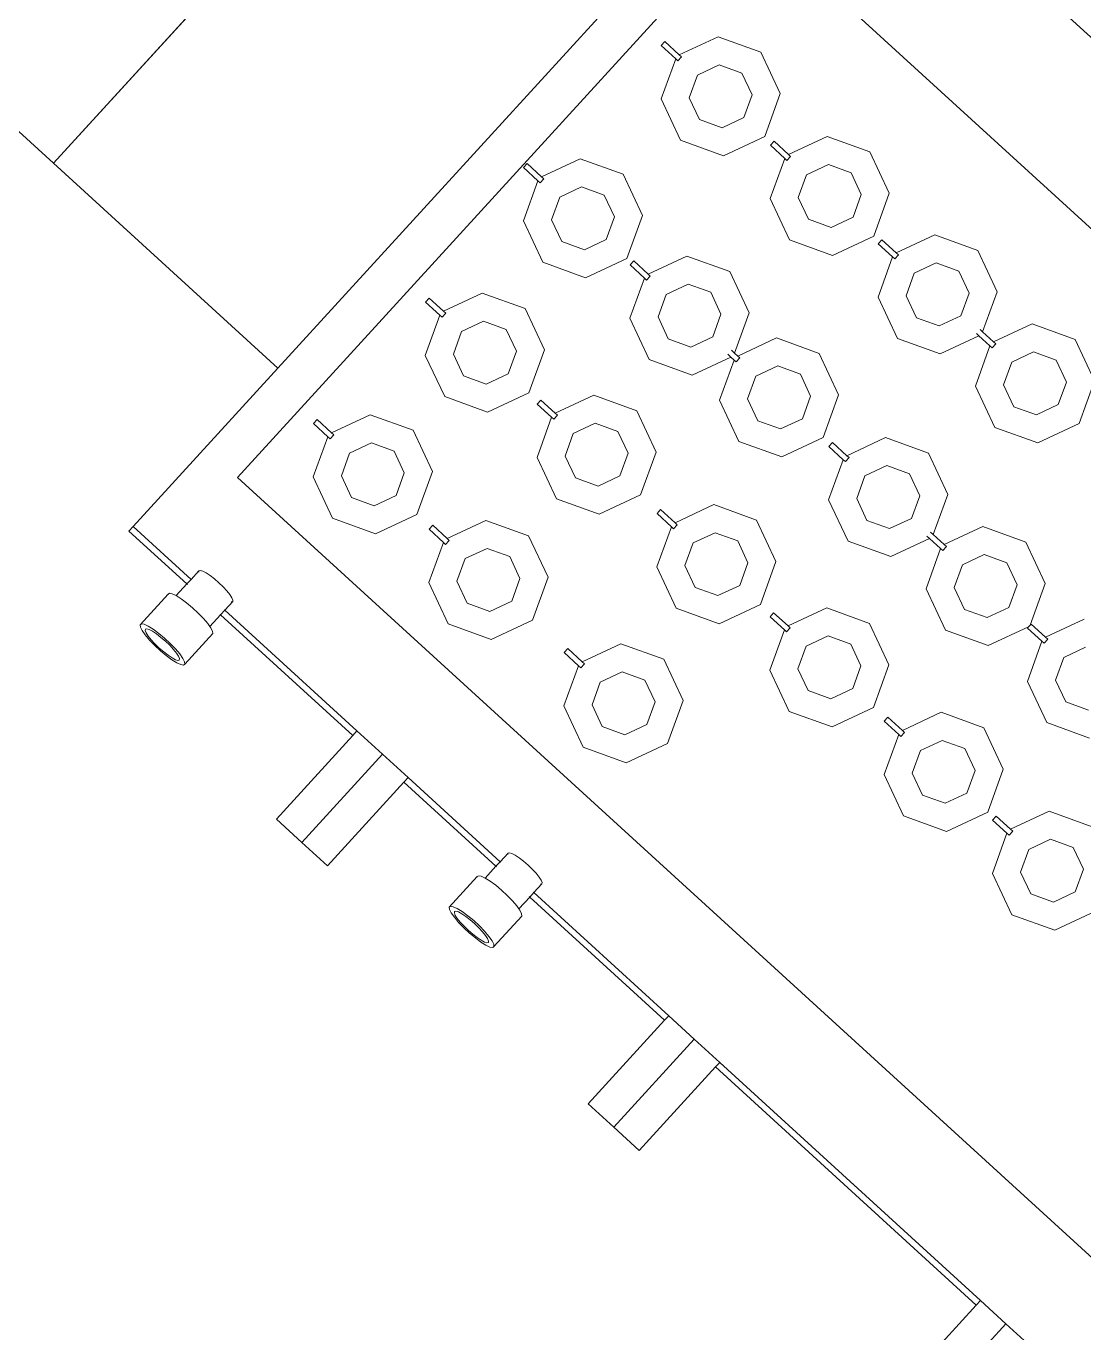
# Model space of a CAD drawing. Header units: metres. Extents: x 750 to 3116, y -341 to 1465.
# Drawn here: x 1590.05 to 1590.651, y 33.604 to 34.346 of the extents above; entities that cross this region are included whole.
import ezdxf

# ---------------------------------------------------------------- set-up
doc = ezdxf.new("R2010")
doc.units = ezdxf.units.M
doc.layers.add('Furniture', color=44, linetype='Continuous', lineweight=5)

# ---------------------------------------------------------------- blocks, each defined once
blk = doc.blocks.new('coffee counter')
at = {"layer": 'Furniture'}
for p, q in [((11493473.72322, 4446057.2269), (11493473.72322, 4446057.15904)), ((11493473.74287, 4446057.2269), (11493473.74287, 4446057.16254)), ((11493473.94357, 4446057.2269), (11493473.94357, 4446057.16254)), ((11493473.96322, 4446057.2269), (11493473.94357, 4446057.2269)), ((11493473.96322, 4446057.2269), (11493473.96322, 4446057.15904)), ((11493473.96322, 4446057.2269), (11493473.98287, 4446057.2269)), ((11493473.98287, 4446057.2269), (11493473.98287, 4446057.16254)), ((11493474.18357, 4446057.2269), (11493474.18357, 4446057.16254)), ((11493474.20322, 4446057.2269), (11493474.18357, 4446057.2269)), ((11493474.20322, 4446057.2269), (11493474.20322, 4446057.15904)), ((11493474.20322, 4446057.2269), (11493474.22287, 4446057.2269)), ((11493474.22287, 4446057.2269), (11493474.22287, 4446057.16254)), ((11493474.09813, 4446057.2007), (11493474.0938, 4446057.2005)), ((11493474.10256, 4446057.20066), (11493474.09813, 4446057.2007)), ((11493474.1068, 4446057.20039), (11493474.10256, 4446057.20066)), ((11493474.33613, 4446057.2007), (11493474.3318, 4446057.2005)), ((11493474.34056, 4446057.20066), (11493474.33613, 4446057.2007)), ((11493474.3448, 4446057.20039), (11493474.34056, 4446057.20066)), ((11493474.0829, 4446057.19787), (11493474.08271, 4446057.19698)), ((11493474.08271, 4446057.19698), (11493474.08368, 4446057.1961)), ((11493474.08271, 4446057.17347), (11493474.08271, 4446057.19698)), ((11493474.08422, 4446057.19873), (11493474.0829, 4446057.19787)), ((11493474.08368, 4446057.1961), (11493474.08573, 4446057.19531)), ((11493474.0866, 4446057.19948), (11493474.08422, 4446057.19873)), ((11493474.08573, 4446057.19531), (11493474.08874, 4446057.19465)), ((11493474.08987, 4446057.20009), (11493474.0866, 4446057.19948)), ((11493474.0871, 4446057.19809), (11493474.08666, 4446057.19741)), ((11493474.08666, 4446057.19741), (11493474.0871, 4446057.19674)), ((11493474.0884, 4446057.19873), (11493474.0871, 4446057.19809)), ((11493474.0871, 4446057.19674), (11493474.0884, 4446057.1961)), ((11493474.09046, 4446057.19927), (11493474.0884, 4446057.19873)), ((11493474.0884, 4446057.1961), (11493474.09046, 4446057.19556)), ((11493474.08874, 4446057.19465), (11493474.09248, 4446057.19417)), ((11493474.0938, 4446057.2005), (11493474.08987, 4446057.20009)), ((11493474.09315, 4446057.19968), (11493474.09046, 4446057.19927)), ((11493474.09046, 4446057.19556), (11493474.09315, 4446057.19515)), ((11493474.09248, 4446057.19417), (11493474.09672, 4446057.1939)), ((11493474.09629, 4446057.19995), (11493474.09315, 4446057.19968)), ((11493474.09315, 4446057.19515), (11493474.09629, 4446057.19488)), ((11493474.09965, 4446057.20004), (11493474.09629, 4446057.19995)), ((11493474.09629, 4446057.19488), (11493474.09965, 4446057.19479)), ((11493474.09672, 4446057.1939), (11493474.10115, 4446057.19387)), ((11493474.10301, 4446057.19995), (11493474.09965, 4446057.20004)), ((11493474.09965, 4446057.19479), (11493474.10301, 4446057.19488)), ((11493474.10115, 4446057.19387), (11493474.10548, 4446057.19406)), ((11493474.10615, 4446057.19968), (11493474.10301, 4446057.19995)), ((11493474.10301, 4446057.19488), (11493474.10615, 4446057.19515)), ((11493474.10548, 4446057.19406), (11493474.10941, 4446057.19448)), ((11493474.10884, 4446057.19927), (11493474.10615, 4446057.19968)), ((11493474.10615, 4446057.19515), (11493474.10884, 4446057.19556)), ((11493474.11054, 4446057.19991), (11493474.1068, 4446057.20039)), ((11493474.1109, 4446057.19873), (11493474.10884, 4446057.19927)), ((11493474.10884, 4446057.19556), (11493474.1109, 4446057.1961)), ((11493474.10941, 4446057.19448), (11493474.11268, 4446057.19508)), ((11493474.11355, 4446057.19925), (11493474.11054, 4446057.19991)), ((11493474.1122, 4446057.19809), (11493474.1109, 4446057.19873)), ((11493474.1109, 4446057.1961), (11493474.1122, 4446057.19674)), ((11493474.11264, 4446057.19741), (11493474.1122, 4446057.19809)), ((11493474.1122, 4446057.19674), (11493474.11264, 4446057.19741)), ((11493474.11268, 4446057.19508), (11493474.11506, 4446057.19584)), ((11493474.1156, 4446057.19846), (11493474.11355, 4446057.19925)), ((11493474.11506, 4446057.19584), (11493474.11638, 4446057.19669)), ((11493474.11657, 4446057.19759), (11493474.1156, 4446057.19846)), ((11493474.11638, 4446057.19669), (11493474.11657, 4446057.19759)), ((11493474.11657, 4446057.17408), (11493474.11657, 4446057.19759)), ((11493474.3209, 4446057.19787), (11493474.32071, 4446057.19698)), ((11493474.32071, 4446057.19698), (11493474.32168, 4446057.1961)), ((11493474.32071, 4446057.17347), (11493474.32071, 4446057.19698)), ((11493474.32222, 4446057.19873), (11493474.3209, 4446057.19787)), ((11493474.32168, 4446057.1961), (11493474.32373, 4446057.19531)), ((11493474.3246, 4446057.19948), (11493474.32222, 4446057.19873)), ((11493474.32373, 4446057.19531), (11493474.32674, 4446057.19465)), ((11493474.32787, 4446057.20009), (11493474.3246, 4446057.19948)), ((11493474.3251, 4446057.19809), (11493474.32466, 4446057.19741)), ((11493474.32466, 4446057.19741), (11493474.3251, 4446057.19674)), ((11493474.3264, 4446057.19873), (11493474.3251, 4446057.19809)), ((11493474.3251, 4446057.19674), (11493474.3264, 4446057.1961)), ((11493474.32846, 4446057.19927), (11493474.3264, 4446057.19873)), ((11493474.3264, 4446057.1961), (11493474.32846, 4446057.19556)), ((11493474.32674, 4446057.19465), (11493474.33048, 4446057.19417)), ((11493474.3318, 4446057.2005), (11493474.32787, 4446057.20009)), ((11493474.33115, 4446057.19968), (11493474.32846, 4446057.19927)), ((11493474.32846, 4446057.19556), (11493474.33115, 4446057.19515)), ((11493474.33048, 4446057.19417), (11493474.33472, 4446057.1939)), ((11493474.33429, 4446057.19995), (11493474.33115, 4446057.19968)), ((11493474.33115, 4446057.19515), (11493474.33429, 4446057.19488)), ((11493474.33765, 4446057.20004), (11493474.33429, 4446057.19995)), ((11493474.33429, 4446057.19488), (11493474.33765, 4446057.19479)), ((11493474.33472, 4446057.1939), (11493474.33915, 4446057.19387)), ((11493474.34101, 4446057.19995), (11493474.33765, 4446057.20004)), ((11493474.33765, 4446057.19479), (11493474.34101, 4446057.19488)), ((11493474.33915, 4446057.19387), (11493474.34348, 4446057.19406)), ((11493474.34415, 4446057.19968), (11493474.34101, 4446057.19995)), ((11493474.34101, 4446057.19488), (11493474.34415, 4446057.19515)), ((11493474.34348, 4446057.19406), (11493474.34741, 4446057.19448)), ((11493474.34684, 4446057.19927), (11493474.34415, 4446057.19968)), ((11493474.34415, 4446057.19515), (11493474.34684, 4446057.19556)), ((11493474.34854, 4446057.19991), (11493474.3448, 4446057.20039)), ((11493474.3489, 4446057.19873), (11493474.34684, 4446057.19927)), ((11493474.34684, 4446057.19556), (11493474.3489, 4446057.1961)), ((11493474.34741, 4446057.19448), (11493474.35068, 4446057.19508)), ((11493474.35155, 4446057.19925), (11493474.34854, 4446057.19991)), ((11493474.3502, 4446057.19809), (11493474.3489, 4446057.19873)), ((11493474.3489, 4446057.1961), (11493474.3502, 4446057.19674)), ((11493474.35064, 4446057.19741), (11493474.3502, 4446057.19809)), ((11493474.3502, 4446057.19674), (11493474.35064, 4446057.19741)), ((11493474.35068, 4446057.19508), (11493474.35306, 4446057.19584)), ((11493474.3536, 4446057.19846), (11493474.35155, 4446057.19925)), ((11493474.35306, 4446057.19584), (11493474.35438, 4446057.19669)), ((11493474.35457, 4446057.19759), (11493474.3536, 4446057.19846)), ((11493474.35438, 4446057.19669), (11493474.35457, 4446057.19759)), ((11493474.35457, 4446057.17408), (11493474.35457, 4446057.19759)), ((11493474.08271, 4446057.17347), (11493474.08368, 4446057.1726)), ((11493474.08368, 4446057.1726), (11493474.08573, 4446057.1718)), ((11493474.08573, 4446057.1718), (11493474.08666, 4446057.1716)), ((11493474.08666, 4446057.1716), (11493474.08874, 4446057.17115)), ((11493474.08666, 4446057.16254), (11493474.08666, 4446057.1716)), ((11493474.08874, 4446057.17115), (11493474.09248, 4446057.17067)), ((11493474.10548, 4446057.17056), (11493474.10941, 4446057.17097)), ((11493474.10941, 4446057.17097), (11493474.11264, 4446057.17157)), ((11493474.11264, 4446057.17157), (11493474.11268, 4446057.17158)), ((11493474.11264, 4446057.16254), (11493474.11264, 4446057.17157)), ((11493474.11268, 4446057.17158), (11493474.11506, 4446057.17233)), ((11493474.11506, 4446057.17233), (11493474.11638, 4446057.17319)), ((11493474.11657, 4446057.17408), (11493474.11638, 4446057.17425)), ((11493474.11638, 4446057.17319), (11493474.11657, 4446057.17408)), ((11493474.32071, 4446057.17347), (11493474.32168, 4446057.1726)), ((11493474.32168, 4446057.1726), (11493474.32373, 4446057.1718)), ((11493474.32373, 4446057.1718), (11493474.32466, 4446057.1716)), ((11493474.32466, 4446057.1716), (11493474.32674, 4446057.17115)), ((11493474.32466, 4446057.16254), (11493474.32466, 4446057.1716)), ((11493474.32674, 4446057.17115), (11493474.33048, 4446057.17067)), ((11493474.34348, 4446057.17056), (11493474.34741, 4446057.17097)), ((11493474.34741, 4446057.17097), (11493474.35064, 4446057.17157)), ((11493474.35064, 4446057.17157), (11493474.35068, 4446057.17158)), ((11493474.35064, 4446057.16254), (11493474.35064, 4446057.17157)), ((11493474.35068, 4446057.17158), (11493474.35306, 4446057.17233)), ((11493474.35306, 4446057.17233), (11493474.35438, 4446057.17319)), ((11493474.35457, 4446057.17408), (11493474.35438, 4446057.17425)), ((11493474.35438, 4446057.17319), (11493474.35457, 4446057.17408)), ((11493474.09248, 4446057.17067), (11493474.09672, 4446057.1704)), ((11493474.09672, 4446057.1704), (11493474.10115, 4446057.17036)), ((11493474.10115, 4446057.17036), (11493474.10548, 4446057.17056)), ((11493474.33048, 4446057.17067), (11493474.33472, 4446057.1704)), ((11493474.33472, 4446057.1704), (11493474.33915, 4446057.17036)), ((11493474.33915, 4446057.17036), (11493474.34348, 4446057.17056)), ((11493473.70357, 4446057.15904), (11493473.72322, 4446057.15904)), ((11493473.72322, 4446057.15904), (11493473.74287, 4446057.15904)), ((11493473.74287, 4446057.16254), (11493473.94357, 4446057.16254)), ((11493473.74287, 4446057.16254), (11493473.74287, 4446057.15904)), ((11493473.74287, 4446057.15904), (11493473.94357, 4446057.15904)), ((11493473.94357, 4446057.16254), (11493473.94357, 4446057.15904)), ((11493473.94357, 4446057.15904), (11493473.96322, 4446057.15904)), ((11493473.96322, 4446057.15904), (11493473.98287, 4446057.15904)), ((11493473.98287, 4446057.16254), (11493474.08666, 4446057.16254)), ((11493473.98287, 4446057.16254), (11493473.98287, 4446057.15904)), ((11493473.98287, 4446057.15904), (11493474.08666, 4446057.15904)), ((11493474.08666, 4446057.16254), (11493474.0871, 4446057.16254)), ((11493474.08666, 4446057.15904), (11493474.08666, 4446057.16254)), ((11493474.08666, 4446057.15236), (11493474.08666, 4446057.15904)), ((11493474.08666, 4446057.15904), (11493474.0871, 4446057.15904)), ((11493474.1122, 4446057.16254), (11493474.11264, 4446057.16254)), ((11493474.1122, 4446057.15904), (11493474.11264, 4446057.15904)), ((11493474.11264, 4446057.16254), (11493474.18357, 4446057.16254)), ((11493474.11264, 4446057.15904), (11493474.11264, 4446057.16254)), ((11493474.11264, 4446057.15236), (11493474.11264, 4446057.15904)), ((11493474.11264, 4446057.15904), (11493474.18357, 4446057.15904)), ((11493474.18357, 4446057.16254), (11493474.18357, 4446057.15904)), ((11493474.18357, 4446057.15904), (11493474.20322, 4446057.15904)), ((11493474.20322, 4446057.15904), (11493474.22287, 4446057.15904)), ((11493474.22287, 4446057.16254), (11493474.32466, 4446057.16254)), ((11493474.22287, 4446057.16254), (11493474.22287, 4446057.15904)), ((11493474.22287, 4446057.15904), (11493474.32466, 4446057.15904)), ((11493474.32466, 4446057.16254), (11493474.3251, 4446057.16254)), ((11493474.32466, 4446057.15904), (11493474.32466, 4446057.16254)), ((11493474.32466, 4446057.15236), (11493474.32466, 4446057.15904)), ((11493474.32466, 4446057.15904), (11493474.3251, 4446057.15904)), ((11493474.3502, 4446057.16254), (11493474.35064, 4446057.16254)), ((11493474.3502, 4446057.15904), (11493474.35064, 4446057.15904)), ((11493474.35064, 4446057.16254), (11493474.39524, 4446057.16254)), ((11493474.35064, 4446057.15904), (11493474.35064, 4446057.16254)), ((11493474.35064, 4446057.15904), (11493474.39524, 4446057.15904)), ((11493474.35064, 4446057.15236), (11493474.35064, 4446057.15904)), ((11493474.39524, 4446057.15904), (11493474.39524, 4446057.16254)), ((11493474.39524, 4446057.03709), (11493474.39524, 4446057.15904)), ((11493474.0871, 4446057.15304), (11493474.08666, 4446057.15236)), ((11493474.08666, 4446057.15236), (11493474.0871, 4446057.15168)), ((11493474.0871, 4446057.15168), (11493474.0884, 4446057.15105)), ((11493474.0884, 4446057.15105), (11493474.09046, 4446057.15051)), ((11493474.09046, 4446057.15051), (11493474.09315, 4446057.15009)), ((11493474.09315, 4446057.15009), (11493474.09629, 4446057.14983)), ((11493474.09629, 4446057.14983), (11493474.09965, 4446057.14974)), ((11493474.09965, 4446057.14974), (11493474.10301, 4446057.14983)), ((11493474.10301, 4446057.14983), (11493474.10615, 4446057.15009)), ((11493474.10615, 4446057.15009), (11493474.10884, 4446057.15051)), ((11493474.10884, 4446057.15051), (11493474.1109, 4446057.15105)), ((11493474.1109, 4446057.15105), (11493474.1122, 4446057.15168)), ((11493474.11264, 4446057.15236), (11493474.1122, 4446057.15304)), ((11493474.1122, 4446057.15168), (11493474.11264, 4446057.15236)), ((11493474.3251, 4446057.15304), (11493474.32466, 4446057.15236)), ((11493474.32466, 4446057.15236), (11493474.3251, 4446057.15168)), ((11493474.3251, 4446057.15168), (11493474.3264, 4446057.15105)), ((11493474.3264, 4446057.15105), (11493474.32846, 4446057.15051)), ((11493474.32846, 4446057.15051), (11493474.33115, 4446057.15009)), ((11493474.33115, 4446057.15009), (11493474.33429, 4446057.14983)), ((11493474.33429, 4446057.14983), (11493474.33765, 4446057.14974)), ((11493474.33765, 4446057.14974), (11493474.34101, 4446057.14983)), ((11493474.34101, 4446057.14983), (11493474.34415, 4446057.15009)), ((11493474.34415, 4446057.15009), (11493474.34684, 4446057.15051)), ((11493474.34684, 4446057.15051), (11493474.3489, 4446057.15105)), ((11493474.3489, 4446057.15105), (11493474.3502, 4446057.15168)), ((11493474.35064, 4446057.15236), (11493474.3502, 4446057.15304)), ((11493474.3502, 4446057.15168), (11493474.35064, 4446057.15236)), ((11493473.39373, 4446057.09842), (11493474.37025, 4446057.09842)), ((11493474.37025, 4446056.66684), (11493474.37025, 4446057.09842)), ((11493474.12163, 4446057.07909), (11493474.09768, 4446057.06917)), ((11493474.14559, 4446057.06917), (11493474.12163, 4446057.07909)), ((11493474.22563, 4446057.07909), (11493474.20168, 4446057.06917)), ((11493474.24959, 4446057.06917), (11493474.22563, 4446057.07909)), ((11493474.31463, 4446057.07909), (11493474.29068, 4446057.06917)), ((11493474.33859, 4446057.06917), (11493474.31463, 4446057.07909)), ((11493474.09768, 4446057.06917), (11493474.08775, 4446057.04521)), ((11493474.15488, 4446057.04675), (11493474.14559, 4446057.06917)), ((11493474.20168, 4446057.06917), (11493474.19175, 4446057.04521)), ((11493474.25888, 4446057.04675), (11493474.24959, 4446057.06917)), ((11493474.29068, 4446057.06917), (11493474.28075, 4446057.04521)), ((11493474.34788, 4446057.04675), (11493474.33859, 4446057.06917)), ((11493474.12163, 4446057.06311), (11493474.10897, 4446057.05787)), ((11493474.1343, 4446057.05787), (11493474.12163, 4446057.06311)), ((11493474.22563, 4446057.06311), (11493474.21297, 4446057.05787)), ((11493474.2383, 4446057.05787), (11493474.22563, 4446057.06311)), ((11493474.31463, 4446057.06311), (11493474.30197, 4446057.05787)), ((11493474.3273, 4446057.05787), (11493474.31463, 4446057.06311)), ((11493474.10897, 4446057.05787), (11493474.10373, 4446057.04521)), ((11493474.13954, 4446057.04521), (11493474.1343, 4446057.05787)), ((11493474.21297, 4446057.05787), (11493474.20773, 4446057.04521)), ((11493474.24354, 4446057.04521), (11493474.2383, 4446057.05787)), ((11493474.30197, 4446057.05787), (11493474.29673, 4446057.04521)), ((11493474.33254, 4446057.04521), (11493474.3273, 4446057.05787)), ((11493474.08775, 4446057.04521), (11493474.09768, 4446057.02125)), ((11493474.10373, 4446057.04521), (11493474.10897, 4446057.03255)), ((11493474.1343, 4446057.03255), (11493474.13954, 4446057.04521)), ((11493474.15321, 4446057.04675), (11493474.15488, 4446057.04675)), ((11493474.15321, 4446057.04367), (11493474.15321, 4446057.04675)), ((11493474.16599, 4446057.04675), (11493474.15488, 4446057.04675)), ((11493474.16599, 4446057.04675), (11493474.16599, 4446057.04367)), ((11493474.19175, 4446057.04521), (11493474.20168, 4446057.02125)), ((11493474.20773, 4446057.04521), (11493474.21297, 4446057.03255)), ((11493474.2383, 4446057.03255), (11493474.24354, 4446057.04521)), ((11493474.25721, 4446057.04675), (11493474.25888, 4446057.04675)), ((11493474.25721, 4446057.04367), (11493474.25721, 4446057.04675)), ((11493474.26999, 4446057.04675), (11493474.25888, 4446057.04675)), ((11493474.26999, 4446057.04675), (11493474.26999, 4446057.04367)), ((11493474.28075, 4446057.04521), (11493474.29068, 4446057.02125)), ((11493474.29673, 4446057.04521), (11493474.30197, 4446057.03255)), ((11493474.3273, 4446057.03255), (11493474.33254, 4446057.04521)), ((11493474.34621, 4446057.04675), (11493474.34788, 4446057.04675)), ((11493474.34621, 4446057.04367), (11493474.34621, 4446057.04675)), ((11493474.35899, 4446057.04675), (11493474.34788, 4446057.04675)), ((11493474.35899, 4446057.04675), (11493474.35899, 4446057.04367)), ((11493474.14559, 4446057.02125), (11493474.15488, 4446057.04367)), ((11493474.15321, 4446057.04367), (11493474.15488, 4446057.04367)), ((11493474.15488, 4446057.04367), (11493474.16599, 4446057.04367)), ((11493474.24959, 4446057.02125), (11493474.25888, 4446057.04367)), ((11493474.25721, 4446057.04367), (11493474.25888, 4446057.04367)), ((11493474.25888, 4446057.04367), (11493474.26999, 4446057.04367)), ((11493474.33859, 4446057.02125), (11493474.34788, 4446057.04367)), ((11493474.34621, 4446057.04367), (11493474.34788, 4446057.04367)), ((11493474.34788, 4446057.04367), (11493474.35899, 4446057.04367)), ((11493474.10897, 4446057.03255), (11493474.12163, 4446057.0273)), ((11493474.12163, 4446057.0273), (11493474.1343, 4446057.03255)), ((11493474.21297, 4446057.03255), (11493474.22563, 4446057.0273)), ((11493474.22563, 4446057.0273), (11493474.2383, 4446057.03255)), ((11493474.30197, 4446057.03255), (11493474.31463, 4446057.0273)), ((11493474.31463, 4446057.0273), (11493474.3273, 4446057.03255)), ((11493474.39524, 4446057.03709), (11493474.56794, 4446057.03709)), ((11493474.39524, 4446057.03709), (11493474.39524, 4446056.58654)), ((11493474.56794, 4446057.03709), (11493474.56794, 4446056.43709)), ((11493474.09768, 4446057.02125), (11493474.12163, 4446057.01133)), ((11493474.12163, 4446057.01133), (11493474.14559, 4446057.02125)), ((11493474.20168, 4446057.02125), (11493474.22563, 4446057.01133)), ((11493474.22563, 4446057.01133), (11493474.24959, 4446057.02125)), ((11493474.29068, 4446057.02125), (11493474.31463, 4446057.01133)), ((11493474.31463, 4446057.01133), (11493474.33859, 4446057.02125)), ((11493473.87763, 4446056.98509), (11493473.85368, 4446056.97517)), ((11493473.90159, 4446056.97517), (11493473.87763, 4446056.98509)), ((11493473.96099, 4446056.98509), (11493473.93703, 4446056.97517)), ((11493473.98495, 4446056.97517), (11493473.96099, 4446056.98509)), ((11493474.04899, 4446056.98509), (11493474.02503, 4446056.97517)), ((11493474.07295, 4446056.97517), (11493474.04899, 4446056.98509)), ((11493474.13599, 4446056.98509), (11493474.11203, 4446056.97517)), ((11493474.15995, 4446056.97517), (11493474.13599, 4446056.98509)), ((11493474.22827, 4446056.98509), (11493474.20431, 4446056.97517)), ((11493474.25223, 4446056.97517), (11493474.22827, 4446056.98509)), ((11493474.31427, 4446056.98509), (11493474.29031, 4446056.97517)), ((11493474.33823, 4446056.97517), (11493474.31427, 4446056.98509)), ((11493473.85368, 4446056.97517), (11493473.84375, 4446056.95121)), ((11493473.91088, 4446056.95275), (11493473.90159, 4446056.97517)), ((11493473.93703, 4446056.97517), (11493473.92711, 4446056.95121)), ((11493473.99423, 4446056.95275), (11493473.98495, 4446056.97517)), ((11493474.02503, 4446056.97517), (11493474.01511, 4446056.95121)), ((11493474.08223, 4446056.95275), (11493474.07295, 4446056.97517)), ((11493474.11203, 4446056.97517), (11493474.10211, 4446056.95121)), ((11493474.16923, 4446056.95275), (11493474.15995, 4446056.97517)), ((11493474.20431, 4446056.97517), (11493474.19439, 4446056.95121)), ((11493474.26152, 4446056.95275), (11493474.25223, 4446056.97517)), ((11493474.29031, 4446056.97517), (11493474.28039, 4446056.95121)), ((11493474.34752, 4446056.95275), (11493474.33823, 4446056.97517)), ((11493473.86497, 4446056.96387), (11493473.85973, 4446056.95121)), ((11493473.87763, 4446056.96911), (11493473.86497, 4446056.96387)), ((11493473.8903, 4446056.96387), (11493473.87763, 4446056.96911)), ((11493473.89554, 4446056.95121), (11493473.8903, 4446056.96387)), ((11493473.94833, 4446056.96387), (11493473.94308, 4446056.95121)), ((11493473.96099, 4446056.96911), (11493473.94833, 4446056.96387)), ((11493473.97365, 4446056.96387), (11493473.96099, 4446056.96911)), ((11493473.97889, 4446056.95121), (11493473.97365, 4446056.96387)), ((11493474.03633, 4446056.96387), (11493474.03108, 4446056.95121)), ((11493474.04899, 4446056.96911), (11493474.03633, 4446056.96387)), ((11493474.06165, 4446056.96387), (11493474.04899, 4446056.96911)), ((11493474.06689, 4446056.95121), (11493474.06165, 4446056.96387)), ((11493474.12333, 4446056.96387), (11493474.11808, 4446056.95121)), ((11493474.13599, 4446056.96911), (11493474.12333, 4446056.96387)), ((11493474.14865, 4446056.96387), (11493474.13599, 4446056.96911)), ((11493474.15389, 4446056.95121), (11493474.14865, 4446056.96387)), ((11493474.21561, 4446056.96387), (11493474.21037, 4446056.95121)), ((11493474.22827, 4446056.96911), (11493474.21561, 4446056.96387)), ((11493474.24093, 4446056.96387), (11493474.22827, 4446056.96911)), ((11493474.24618, 4446056.95121), (11493474.24093, 4446056.96387)), ((11493474.30161, 4446056.96387), (11493474.29637, 4446056.95121)), ((11493474.31427, 4446056.96911), (11493474.30161, 4446056.96387)), ((11493474.32693, 4446056.96387), (11493474.31427, 4446056.96911)), ((11493474.33218, 4446056.95121), (11493474.32693, 4446056.96387)), ((11493473.85973, 4446056.95121), (11493473.86497, 4446056.93855)), ((11493473.8903, 4446056.93855), (11493473.89554, 4446056.95121)), ((11493473.90159, 4446056.92725), (11493473.91088, 4446056.94967)), ((11493473.90921, 4446056.95275), (11493473.91088, 4446056.95275)), ((11493473.90921, 4446056.94967), (11493473.90921, 4446056.95275)), ((11493473.90921, 4446056.94967), (11493473.91088, 4446056.94967)), ((11493473.92199, 4446056.95275), (11493473.91088, 4446056.95275)), ((11493473.91088, 4446056.94967), (11493473.92199, 4446056.94967)), ((11493473.92199, 4446056.95275), (11493473.92199, 4446056.94967)), ((11493473.92711, 4446056.95121), (11493473.93703, 4446056.92725)), ((11493473.94308, 4446056.95121), (11493473.94833, 4446056.93855)), ((11493473.97365, 4446056.93855), (11493473.97889, 4446056.95121)), ((11493473.98495, 4446056.92725), (11493473.99423, 4446056.94967)), ((11493473.99256, 4446056.95275), (11493473.99423, 4446056.95275)), ((11493473.99256, 4446056.94967), (11493473.99256, 4446056.95275)), ((11493473.99256, 4446056.94967), (11493473.99423, 4446056.94967)), ((11493474.00534, 4446056.95275), (11493473.99423, 4446056.95275)), ((11493473.99423, 4446056.94967), (11493474.00534, 4446056.94967)), ((11493474.00534, 4446056.95275), (11493474.00534, 4446056.94967)), ((11493474.01511, 4446056.95121), (11493474.02503, 4446056.92725)), ((11493474.03108, 4446056.95121), (11493474.03633, 4446056.93855)), ((11493474.06165, 4446056.93855), (11493474.06689, 4446056.95121)), ((11493474.07295, 4446056.92725), (11493474.08223, 4446056.94967)), ((11493474.08056, 4446056.95275), (11493474.08223, 4446056.95275)), ((11493474.08056, 4446056.94967), (11493474.08056, 4446056.95275)), ((11493474.08056, 4446056.94967), (11493474.08223, 4446056.94967)), ((11493474.09334, 4446056.95275), (11493474.08223, 4446056.95275)), ((11493474.08223, 4446056.94967), (11493474.09334, 4446056.94967)), ((11493474.09334, 4446056.95275), (11493474.09334, 4446056.94967)), ((11493474.10211, 4446056.95121), (11493474.11203, 4446056.92725)), ((11493474.11808, 4446056.95121), (11493474.12333, 4446056.93855)), ((11493474.14865, 4446056.93855), (11493474.15389, 4446056.95121)), ((11493474.15995, 4446056.92725), (11493474.16923, 4446056.94967)), ((11493474.16756, 4446056.95275), (11493474.16923, 4446056.95275)), ((11493474.16756, 4446056.94967), (11493474.16756, 4446056.95275)), ((11493474.16756, 4446056.94967), (11493474.16923, 4446056.94967)), ((11493474.18034, 4446056.95275), (11493474.16923, 4446056.95275)), ((11493474.16923, 4446056.94967), (11493474.18034, 4446056.94967)), ((11493474.18034, 4446056.95275), (11493474.18034, 4446056.94967)), ((11493474.19439, 4446056.95121), (11493474.20431, 4446056.92725)), ((11493474.21037, 4446056.95121), (11493474.21561, 4446056.93855)), ((11493474.24093, 4446056.93855), (11493474.24618, 4446056.95121)), ((11493474.25223, 4446056.92725), (11493474.26152, 4446056.94967)), ((11493474.25985, 4446056.95275), (11493474.26152, 4446056.95275)), ((11493474.25985, 4446056.94967), (11493474.25985, 4446056.95275)), ((11493474.25985, 4446056.94967), (11493474.26152, 4446056.94967)), ((11493474.27263, 4446056.95275), (11493474.26152, 4446056.95275)), ((11493474.26152, 4446056.94967), (11493474.27263, 4446056.94967)), ((11493474.27263, 4446056.95275), (11493474.27263, 4446056.94967)), ((11493474.28039, 4446056.95121), (11493474.29031, 4446056.92725)), ((11493474.29637, 4446056.95121), (11493474.30161, 4446056.93855)), ((11493474.32693, 4446056.93855), (11493474.33218, 4446056.95121)), ((11493474.33823, 4446056.92725), (11493474.34752, 4446056.94967)), ((11493474.34585, 4446056.95275), (11493474.34752, 4446056.95275)), ((11493474.34585, 4446056.94967), (11493474.34585, 4446056.95275)), ((11493474.34585, 4446056.94967), (11493474.34752, 4446056.94967)), ((11493474.35863, 4446056.95275), (11493474.34752, 4446056.95275)), ((11493474.34752, 4446056.94967), (11493474.35863, 4446056.94967)), ((11493474.35863, 4446056.95275), (11493474.35863, 4446056.94967)), ((11493473.86497, 4446056.93855), (11493473.87763, 4446056.9333)), ((11493473.87763, 4446056.9333), (11493473.8903, 4446056.93855)), ((11493473.94833, 4446056.93855), (11493473.96099, 4446056.9333)), ((11493473.96099, 4446056.9333), (11493473.97365, 4446056.93855)), ((11493474.03633, 4446056.93855), (11493474.04899, 4446056.9333)), ((11493474.04899, 4446056.9333), (11493474.06165, 4446056.93855)), ((11493474.12333, 4446056.93855), (11493474.13599, 4446056.9333)), ((11493474.13599, 4446056.9333), (11493474.14865, 4446056.93855)), ((11493474.21561, 4446056.93855), (11493474.22827, 4446056.9333)), ((11493474.22827, 4446056.9333), (11493474.24093, 4446056.93855)), ((11493474.30161, 4446056.93855), (11493474.31427, 4446056.9333)), ((11493474.31427, 4446056.9333), (11493474.32693, 4446056.93855)), ((11493473.87763, 4446056.91733), (11493473.90159, 4446056.92725)), ((11493473.93703, 4446056.92725), (11493473.96099, 4446056.91733)), ((11493473.96099, 4446056.91733), (11493473.98495, 4446056.92725)), ((11493474.02503, 4446056.92725), (11493474.04899, 4446056.91733)), ((11493474.04899, 4446056.91733), (11493474.07295, 4446056.92725)), ((11493474.11203, 4446056.92725), (11493474.13599, 4446056.91733)), ((11493474.13599, 4446056.91733), (11493474.15995, 4446056.92725)), ((11493474.20431, 4446056.92725), (11493474.22827, 4446056.91733)), ((11493474.22827, 4446056.91733), (11493474.25223, 4446056.92725)), ((11493474.29031, 4446056.92725), (11493474.31427, 4446056.91733)), ((11493474.31427, 4446056.91733), (11493474.33823, 4446056.92725)), ((11493473.93663, 4446056.89109), (11493473.91268, 4446056.88117)), ((11493473.96059, 4446056.88117), (11493473.93663, 4446056.89109)), ((11493474.01463, 4446056.89109), (11493473.99068, 4446056.88117)), ((11493474.03859, 4446056.88117), (11493474.01463, 4446056.89109)), ((11493474.08963, 4446056.89109), (11493474.06568, 4446056.88117)), ((11493474.11359, 4446056.88117), (11493474.08963, 4446056.89109)), ((11493474.17363, 4446056.89109), (11493474.14968, 4446056.88117)), ((11493474.19759, 4446056.88117), (11493474.17363, 4446056.89109)), ((11493474.24263, 4446056.89109), (11493474.21868, 4446056.88117)), ((11493474.26659, 4446056.88117), (11493474.24263, 4446056.89109)), ((11493474.32463, 4446056.89109), (11493474.30068, 4446056.88117)), ((11493474.34859, 4446056.88117), (11493474.32463, 4446056.89109)), ((11493473.93663, 4446056.87511), (11493473.92397, 4446056.86987)), ((11493473.9493, 4446056.86987), (11493473.93663, 4446056.87511)), ((11493473.96988, 4446056.85875), (11493473.96059, 4446056.88117)), ((11493473.99068, 4446056.88117), (11493473.98099, 4446056.85779)), ((11493474.01463, 4446056.87511), (11493474.00197, 4446056.86987)), ((11493474.0273, 4446056.86987), (11493474.01463, 4446056.87511)), ((11493474.04788, 4446056.85875), (11493474.03859, 4446056.88117)), ((11493474.06568, 4446056.88117), (11493474.05639, 4446056.85875)), ((11493474.08963, 4446056.87511), (11493474.07697, 4446056.86987)), ((11493474.1023, 4446056.86987), (11493474.08963, 4446056.87511)), ((11493474.12288, 4446056.85875), (11493474.11359, 4446056.88117)), ((11493474.14968, 4446056.88117), (11493474.13975, 4446056.85721)), ((11493474.17363, 4446056.87511), (11493474.16097, 4446056.86987)), ((11493474.1863, 4446056.86987), (11493474.17363, 4446056.87511)), ((11493474.20688, 4446056.85875), (11493474.19759, 4446056.88117)), ((11493474.21868, 4446056.88117), (11493474.20939, 4446056.85875)), ((11493474.24263, 4446056.87511), (11493474.22997, 4446056.86987)), ((11493474.2553, 4446056.86987), (11493474.24263, 4446056.87511)), ((11493474.27588, 4446056.85875), (11493474.26659, 4446056.88117)), ((11493474.30068, 4446056.88117), (11493474.29075, 4446056.85721)), ((11493474.32463, 4446056.87511), (11493474.31197, 4446056.86987)), ((11493474.3373, 4446056.86987), (11493474.32463, 4446056.87511)), ((11493474.35788, 4446056.85875), (11493474.34859, 4446056.88117)), ((11493473.95454, 4446056.85721), (11493473.9493, 4446056.86987)), ((11493474.00197, 4446056.86987), (11493473.99673, 4446056.85721)), ((11493474.03254, 4446056.85721), (11493474.0273, 4446056.86987)), ((11493474.07697, 4446056.86987), (11493474.07173, 4446056.85721)), ((11493474.10754, 4446056.85721), (11493474.1023, 4446056.86987)), ((11493474.16097, 4446056.86987), (11493474.15573, 4446056.85721)), ((11493474.19154, 4446056.85721), (11493474.1863, 4446056.86987)), ((11493474.22997, 4446056.86987), (11493474.22473, 4446056.85721)), ((11493474.26054, 4446056.85721), (11493474.2553, 4446056.86987)), ((11493474.31197, 4446056.86987), (11493474.30673, 4446056.85721)), ((11493474.34254, 4446056.85721), (11493474.3373, 4446056.86987)), ((11493473.9493, 4446056.84455), (11493473.95454, 4446056.85721)), ((11493473.96059, 4446056.83325), (11493473.96988, 4446056.85567)), ((11493473.96821, 4446056.85875), (11493473.96988, 4446056.85875)), ((11493473.96821, 4446056.85567), (11493473.96821, 4446056.85875)), ((11493473.96821, 4446056.85567), (11493473.96988, 4446056.85567)), ((11493473.98099, 4446056.85875), (11493473.96988, 4446056.85875)), ((11493473.96988, 4446056.85567), (11493473.98099, 4446056.85567)), ((11493473.98099, 4446056.85875), (11493473.98099, 4446056.85779)), ((11493473.98099, 4446056.85779), (11493473.98099, 4446056.85663)), ((11493473.98099, 4446056.85663), (11493473.99068, 4446056.83325)), ((11493473.98099, 4446056.85663), (11493473.98099, 4446056.85567)), ((11493473.99673, 4446056.85721), (11493474.00197, 4446056.84455)), ((11493474.0273, 4446056.84455), (11493474.03254, 4446056.85721)), ((11493474.03859, 4446056.83325), (11493474.04788, 4446056.85567)), ((11493474.04621, 4446056.85875), (11493474.04788, 4446056.85875)), ((11493474.04621, 4446056.85567), (11493474.04621, 4446056.85875)), ((11493474.04621, 4446056.85567), (11493474.04788, 4446056.85567)), ((11493474.05639, 4446056.85875), (11493474.04788, 4446056.85875)), ((11493474.04788, 4446056.85567), (11493474.05639, 4446056.85567)), ((11493474.05837, 4446056.85875), (11493474.05639, 4446056.85875)), ((11493474.05639, 4446056.85567), (11493474.06568, 4446056.83325)), ((11493474.05837, 4446056.85567), (11493474.05639, 4446056.85567)), ((11493474.07173, 4446056.85721), (11493474.07697, 4446056.84455)), ((11493474.1023, 4446056.84455), (11493474.10754, 4446056.85721)), ((11493474.11359, 4446056.83325), (11493474.12288, 4446056.85567)), ((11493474.12121, 4446056.85875), (11493474.12288, 4446056.85875)), ((11493474.12121, 4446056.85567), (11493474.12121, 4446056.85875)), ((11493474.12121, 4446056.85567), (11493474.12288, 4446056.85567)), ((11493474.13399, 4446056.85875), (11493474.12288, 4446056.85875)), ((11493474.12288, 4446056.85567), (11493474.13399, 4446056.85567)), ((11493474.13399, 4446056.85875), (11493474.13399, 4446056.85567)), ((11493474.13975, 4446056.85721), (11493474.14968, 4446056.83325)), ((11493474.15573, 4446056.85721), (11493474.16097, 4446056.84455)), ((11493474.1863, 4446056.84455), (11493474.19154, 4446056.85721)), ((11493474.19759, 4446056.83325), (11493474.20688, 4446056.85567)), ((11493474.20521, 4446056.85875), (11493474.20688, 4446056.85875)), ((11493474.20521, 4446056.85567), (11493474.20521, 4446056.85875)), ((11493474.20521, 4446056.85567), (11493474.20688, 4446056.85567)), ((11493474.20939, 4446056.85875), (11493474.20688, 4446056.85875)), ((11493474.20688, 4446056.85567), (11493474.20939, 4446056.85567)), ((11493474.20939, 4446056.85875), (11493474.2117, 4446056.85875)), ((11493474.20939, 4446056.85567), (11493474.21868, 4446056.83325)), ((11493474.20939, 4446056.85567), (11493474.2117, 4446056.85567)), ((11493474.22473, 4446056.85721), (11493474.22997, 4446056.84455)), ((11493474.2553, 4446056.84455), (11493474.26054, 4446056.85721)), ((11493474.26659, 4446056.83325), (11493474.27588, 4446056.85567)), ((11493474.27421, 4446056.85875), (11493474.27588, 4446056.85875)), ((11493474.27421, 4446056.85567), (11493474.27421, 4446056.85875)), ((11493474.27421, 4446056.85567), (11493474.27588, 4446056.85567)), ((11493474.28699, 4446056.85875), (11493474.27588, 4446056.85875)), ((11493474.27588, 4446056.85567), (11493474.28699, 4446056.85567)), ((11493474.28699, 4446056.85875), (11493474.28699, 4446056.85567)), ((11493474.29075, 4446056.85721), (11493474.30068, 4446056.83325)), ((11493474.30673, 4446056.85721), (11493474.31197, 4446056.84455)), ((11493474.3373, 4446056.84455), (11493474.34254, 4446056.85721)), ((11493474.34859, 4446056.83325), (11493474.35788, 4446056.85567)), ((11493474.35621, 4446056.85875), (11493474.35788, 4446056.85875)), ((11493474.35621, 4446056.85567), (11493474.35621, 4446056.85875)), ((11493474.35621, 4446056.85567), (11493474.35788, 4446056.85567)), ((11493474.36899, 4446056.85875), (11493474.35788, 4446056.85875)), ((11493474.35788, 4446056.85567), (11493474.36899, 4446056.85567)), ((11493474.36899, 4446056.85875), (11493474.36899, 4446056.85567)), ((11493474.00197, 4446056.84455), (11493474.01463, 4446056.8393)), ((11493474.01463, 4446056.8393), (11493474.0273, 4446056.84455)), ((11493474.07697, 4446056.84455), (11493474.08963, 4446056.8393)), ((11493474.08963, 4446056.8393), (11493474.1023, 4446056.84455)), ((11493474.16097, 4446056.84455), (11493474.17363, 4446056.8393)), ((11493474.17363, 4446056.8393), (11493474.1863, 4446056.84455)), ((11493474.22997, 4446056.84455), (11493474.24263, 4446056.8393)), ((11493474.24263, 4446056.8393), (11493474.2553, 4446056.84455)), ((11493474.31197, 4446056.84455), (11493474.32463, 4446056.8393)), ((11493474.32463, 4446056.8393), (11493474.3373, 4446056.84455)), ((11493473.99068, 4446056.83325), (11493474.01463, 4446056.82333)), ((11493474.01463, 4446056.82333), (11493474.03859, 4446056.83325)), ((11493474.06568, 4446056.83325), (11493474.08963, 4446056.82333)), ((11493474.08963, 4446056.82333), (11493474.11359, 4446056.83325)), ((11493474.14968, 4446056.83325), (11493474.17363, 4446056.82333)), ((11493474.17363, 4446056.82333), (11493474.19759, 4446056.83325)), ((11493474.21868, 4446056.83325), (11493474.24263, 4446056.82333)), ((11493474.24263, 4446056.82333), (11493474.26659, 4446056.83325)), ((11493474.30068, 4446056.83325), (11493474.32463, 4446056.82333)), ((11493474.32463, 4446056.82333), (11493474.34859, 4446056.83325)), ((11493474.07163, 4446056.78709), (11493474.04768, 4446056.77717)), ((11493474.09559, 4446056.77717), (11493474.07163, 4446056.78709)), ((11493474.14663, 4446056.78709), (11493474.12268, 4446056.77717)), ((11493474.17059, 4446056.77717), (11493474.14663, 4446056.78709)), ((11493474.22963, 4446056.78709), (11493474.20568, 4446056.77717)), ((11493474.25359, 4446056.77717), (11493474.22963, 4446056.78709)), ((11493474.31363, 4446056.78709), (11493474.28968, 4446056.77717)), ((11493474.33759, 4446056.77717), (11493474.31363, 4446056.78709)), ((11493474.04768, 4446056.77717), (11493474.03775, 4446056.75321)), ((11493474.07163, 4446056.77111), (11493474.05897, 4446056.76587)), ((11493474.0843, 4446056.76587), (11493474.07163, 4446056.77111)), ((11493474.10488, 4446056.75475), (11493474.09559, 4446056.77717)), ((11493474.12268, 4446056.77717), (11493474.11339, 4446056.75475)), ((11493474.14663, 4446056.77111), (11493474.13397, 4446056.76587)), ((11493474.1593, 4446056.76587), (11493474.14663, 4446056.77111)), ((11493474.17988, 4446056.75475), (11493474.17059, 4446056.77717)), ((11493474.20568, 4446056.77717), (11493474.19575, 4446056.75321)), ((11493474.22963, 4446056.77111), (11493474.21697, 4446056.76587)), ((11493474.2423, 4446056.76587), (11493474.22963, 4446056.77111)), ((11493474.26288, 4446056.75475), (11493474.25359, 4446056.77717)), ((11493474.28968, 4446056.77717), (11493474.27975, 4446056.75321)), ((11493474.31363, 4446056.77111), (11493474.30097, 4446056.76587)), ((11493474.3263, 4446056.76587), (11493474.31363, 4446056.77111)), ((11493474.34688, 4446056.75475), (11493474.33759, 4446056.77717)), ((11493474.05897, 4446056.76587), (11493474.05373, 4446056.75321)), ((11493474.08954, 4446056.75321), (11493474.0843, 4446056.76587)), ((11493474.13397, 4446056.76587), (11493474.12873, 4446056.75321)), ((11493474.16454, 4446056.75321), (11493474.1593, 4446056.76587)), ((11493474.21697, 4446056.76587), (11493474.21173, 4446056.75321)), ((11493474.24754, 4446056.75321), (11493474.2423, 4446056.76587)), ((11493474.30097, 4446056.76587), (11493474.29573, 4446056.75321)), ((11493474.33154, 4446056.75321), (11493474.3263, 4446056.76587)), ((11493474.03775, 4446056.75321), (11493474.04768, 4446056.72925)), ((11493474.05373, 4446056.75321), (11493474.05897, 4446056.74055)), ((11493474.0843, 4446056.74055), (11493474.08954, 4446056.75321)), ((11493474.09559, 4446056.72925), (11493474.10488, 4446056.75167)), ((11493474.10321, 4446056.75475), (11493474.10488, 4446056.75475)), ((11493474.10321, 4446056.75167), (11493474.10321, 4446056.75475)), ((11493474.10321, 4446056.75167), (11493474.10488, 4446056.75167)), ((11493474.11339, 4446056.75475), (11493474.10488, 4446056.75475)), ((11493474.10488, 4446056.75167), (11493474.11339, 4446056.75167)), ((11493474.11537, 4446056.75475), (11493474.11339, 4446056.75475)), ((11493474.11339, 4446056.75167), (11493474.12268, 4446056.72925)), ((11493474.11537, 4446056.75167), (11493474.11339, 4446056.75167)), ((11493474.12873, 4446056.75321), (11493474.13397, 4446056.74055)), ((11493474.1593, 4446056.74055), (11493474.16454, 4446056.75321)), ((11493474.17059, 4446056.72925), (11493474.17988, 4446056.75167)), ((11493474.17821, 4446056.75475), (11493474.17988, 4446056.75475)), ((11493474.17821, 4446056.75167), (11493474.17821, 4446056.75475)), ((11493474.17821, 4446056.75167), (11493474.17988, 4446056.75167)), ((11493474.19099, 4446056.75475), (11493474.17988, 4446056.75475)), ((11493474.17988, 4446056.75167), (11493474.19099, 4446056.75167)), ((11493474.19099, 4446056.75475), (11493474.19099, 4446056.75167)), ((11493474.19575, 4446056.75321), (11493474.20568, 4446056.72925)), ((11493474.21173, 4446056.75321), (11493474.21697, 4446056.74055)), ((11493474.2423, 4446056.74055), (11493474.24754, 4446056.75321)), ((11493474.25359, 4446056.72925), (11493474.26288, 4446056.75167)), ((11493474.26121, 4446056.75475), (11493474.26288, 4446056.75475)), ((11493474.26121, 4446056.75167), (11493474.26121, 4446056.75475)), ((11493474.26121, 4446056.75167), (11493474.26288, 4446056.75167)), ((11493474.27399, 4446056.75475), (11493474.26288, 4446056.75475)), ((11493474.26288, 4446056.75167), (11493474.27399, 4446056.75167)), ((11493474.27399, 4446056.75475), (11493474.27399, 4446056.75167)), ((11493474.27975, 4446056.75321), (11493474.28968, 4446056.72925)), ((11493474.29573, 4446056.75321), (11493474.30097, 4446056.74055)), ((11493474.3263, 4446056.74055), (11493474.33154, 4446056.75321)), ((11493474.33759, 4446056.72925), (11493474.34688, 4446056.75167)), ((11493474.34521, 4446056.75475), (11493474.34688, 4446056.75475)), ((11493474.34521, 4446056.75167), (11493474.34521, 4446056.75475)), ((11493474.34521, 4446056.75167), (11493474.34688, 4446056.75167)), ((11493474.35799, 4446056.75475), (11493474.34688, 4446056.75475)), ((11493474.34688, 4446056.75167), (11493474.35799, 4446056.75167)), ((11493474.35799, 4446056.75475), (11493474.35799, 4446056.75167)), ((11493474.05897, 4446056.74055), (11493474.07163, 4446056.7353)), ((11493474.07163, 4446056.7353), (11493474.0843, 4446056.74055)), ((11493474.13397, 4446056.74055), (11493474.14663, 4446056.7353)), ((11493474.14663, 4446056.7353), (11493474.1593, 4446056.74055)), ((11493474.21697, 4446056.74055), (11493474.22963, 4446056.7353)), ((11493474.22963, 4446056.7353), (11493474.2423, 4446056.74055)), ((11493474.30097, 4446056.74055), (11493474.31363, 4446056.7353)), ((11493474.31363, 4446056.7353), (11493474.3263, 4446056.74055)), ((11493474.04768, 4446056.72925), (11493474.07163, 4446056.71933)), ((11493474.07163, 4446056.71933), (11493474.09559, 4446056.72925)), ((11493474.12268, 4446056.72925), (11493474.14663, 4446056.71933)), ((11493474.14663, 4446056.71933), (11493474.17059, 4446056.72925)), ((11493474.20568, 4446056.72925), (11493474.22963, 4446056.71933)), ((11493474.22963, 4446056.71933), (11493474.25359, 4446056.72925)), ((11493474.28968, 4446056.72925), (11493474.31363, 4446056.71933)), ((11493474.31363, 4446056.71933), (11493474.33759, 4446056.72925)), ((11493474.37025, 4446056.66684), (11493473.39373, 4446056.66684)), ((11493473.36974, 4446056.58654), (11493474.39524, 4446056.58654))]:
    blk.add_line(p, q, dxfattribs=at)

msp = doc.modelspace()

# ---------------------------------------------------------------- linework, layer by layer
at = {"layer": 'Furniture', "color": 252, "true_color": 0x939598}
msp.add_lwpolyline([(1590.06506, 34.26853), (1590.46978, 34.71148), (1589.90577, 35.22682), (1589.50105, 34.78387), (1590.06506, 34.26853)], dxfattribs=at)

# ---------------------------------------------------------------- block references
at = {"layer": 'Furniture', "color": 252, "true_color": 0x939598, "rotation": 137.5821482974369}
msp.add_blockref('coffee counter', (11485602.31525, -4470406.81245), dxfattribs=at)

doc.saveas('drawing.dxf')
